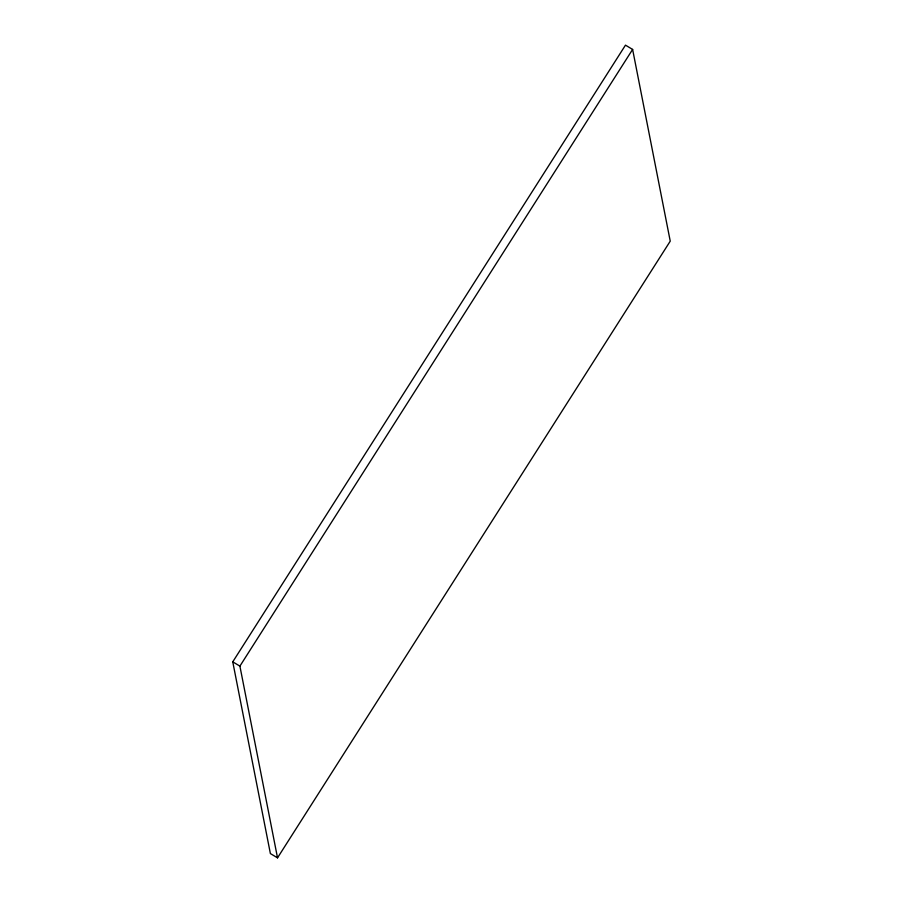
<?xml version="1.0" encoding="UTF-8"?>
<svg xmlns="http://www.w3.org/2000/svg" width="903" height="903" viewBox="0 0 903 903"><rect width="100%" height="100%" fill="white"/><g stroke="black" fill="none" stroke-linecap="round" stroke-linejoin="round"><path stroke-width="1.35" d="M232.76 661.843L625.474 45.15L632.619 49.428L670.24 241.157L277.526 857.85L270.381 853.572L232.76 661.843L239.905 666.121L277.526 857.85M239.905 666.121L632.619 49.428"/></g></svg>
